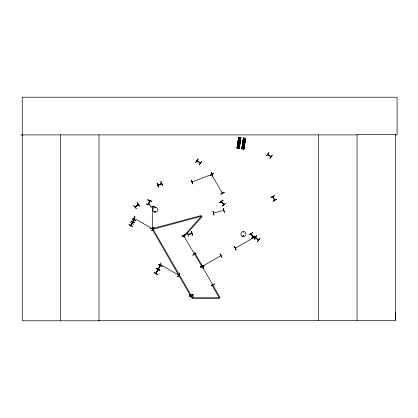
<?xml version="1.0" encoding="UTF-8"?>
<svg xmlns="http://www.w3.org/2000/svg" width="418" height="418" viewBox="0 0 418 418"><rect width="100%" height="100%" fill="white"/><g stroke="black" fill="none" stroke-linecap="round" stroke-linejoin="round"><path stroke-width="0.63" d="M395.146 134.904L397.1 134.904L397.1 97.216L22.248 97.216L22.248 320.784L99.045 320.784L98.993 320.345L395.433 320.345L395.491 312.262M134.11 218.285L134.512 218.306M152.706 228.86L152.304 228.839M131.884 223.358L132.083 223.008M132.469 222.256L132.668 221.953M157.994 185.143L158.506 185.106M148.369 204.386L149.707 200.718M149.722 200.755L148.489 204.465M196.998 160.799L200.326 162.994M152.654 228.322L152.648 227.878M213.462 213.049L223.599 210.338M154.906 211.498C155.574 212.887 155.783 210.541 154.968 211.419M155.021 211.529C155.757 212.553 155.245 210.547 155.115 211.769M243.569 232.016L243.161 232.126L243.522 231.917M243.077 235.956C243.793 235.135 243.475 236.766 243.119 236.018M237.058 147.962L238.694 137.266M237.147 147.977L238.798 137.282M238.908 137.297L237.272 147.993L238.955 137.308M237.445 148.019L239.039 137.318M237.795 147.429L239.331 137.365M237.852 148.071L238.453 148.165M238.652 148.197L239.467 142.528M239.707 141.274L240.146 138.123M238.735 148.207L240.371 137.512M238.756 148.212L240.407 137.517M238.903 148.233L240.35 138.797M238.986 148.249L240.616 137.553M239.033 148.254L240.669 137.559M239.138 148.27L240.794 137.579M239.248 148.285L240.878 137.59M241.771 148.735L243.401 138.039M241.876 148.751L243.506 138.055M241.98 148.766L243.616 138.071M242.032 148.771L243.652 138.076M242.106 148.782L243.746 138.092M242.257 148.808L243.872 138.107M242.278 148.813L243.913 138.118M242.56 147.564L244.049 138.139M242.56 148.845L243.166 148.939M243.36 148.965L244.175 143.296M244.415 142.047L244.849 138.891M245.079 138.285L243.464 148.98L245.115 138.29M243.574 149.001L244.483 143.343M244.676 142.083L245.246 138.311M243.704 149.017L244.556 143.353M244.76 142.099L245.329 138.321M243.741 149.027L245.376 138.332M243.866 149.043L245.46 138.342M243.955 149.059L245.591 138.363M202.359 266.209L202.777 266.125M220.626 255.873L220.845 255.534M235.433 248.193L235.658 247.853L235.344 248.198M235.689 248.015L235.381 248.177L253.867 237.502M270.885 156.823L267.771 154.32L270.859 156.771M268.121 154.655L267.875 154.2M267.792 154.394L271 156.656L270.519 156.541M258.632 239.937L258.334 239.66M188.027 234.535L191.721 233.239M202.589 267.551L203.409 266.977L202.834 266.156L202.014 266.731L202.589 267.551L202.693 266.966M202.73 266.741L202.834 266.156M152.507 227.878L152.669 228.238M223.473 204.533C225.077 205.625 217.344 196.58 223.63 204.757M161.254 183.638L161.62 183.465M130.86 225.056L130.688 225.427L130.85 225.103M133.661 220.192L133.859 219.889M150.323 205.055L146.504 203.89M148.745 203.618L149.445 201.434M192.52 181.919L192.108 182.086M192.473 181.788L192.061 181.929L212.025 174.28M155.789 273.288L157.764 269.866M157.899 269.971L155.909 273.393M194.401 253.909L183.575 235.475M222.329 193.189L211.712 174.714M211.832 174.646L212.051 174.933M222.538 193.147L222.183 192.855L222.528 193.168M212.574 284.465L212.772 284.762M252.963 237.142L251.03 233.751L253 237.152M272.813 197.019L272.813 196.617M274.433 199.814L274.783 199.987M274.798 200.055L272.808 196.653L274.631 200.17M130.693 225.333L133.99 219.993L132.01 223.478M158.27 268.905L160.261 265.54M131.1 220.809L134.565 222.799M130.829 225.459L132.772 222.078M132.485 226.446L128.911 224.649L132.48 226.457M133.682 224.382L130.181 222.454M151.729 230.684L153.704 227.209M151.875 230.767L153.834 227.282M159.154 266.026L161.155 262.567M160.569 264.411L160.131 264.385L160.549 264.442M179.855 273.362L177.702 276.732L179.871 273.372M177.728 276.747L179.703 273.273M157.445 274.548L154.096 272.358L157.455 274.532M156.097 268.899L159.566 270.874M160.052 270.033L156.567 268.084M158.594 264.578L162.163 266.381L158.621 264.526M156.316 272.62L157.466 270.634M158.814 268.293L159.958 266.308M160.381 265.608L158.406 269.072M212.893 284.695L212.668 284.313M272.667 196.685L274.647 200.112M253.162 237.126L251.239 233.714M242.759 148.735L243.062 148.364M235.271 248.078L235.6 247.869M195.833 162.309L198.163 159.065M200.285 162.91L197.056 160.841M201.497 161.463L199.12 164.671M199.287 164.791L201.617 161.547M243.072 235.679C242.957 237.22 244.311 235.287 243.166 235.642M266.553 155.82L268.873 152.56L266.579 155.836M269.741 158.323L272.186 155.167M269.876 158.432L272.348 155.292M256.521 235.825L254.212 239.091L256.662 235.935M254.17 239.054L256.642 235.914M258.455 240.026L255.513 237.455L255.79 237.675M257.373 241.578L259.844 238.438M259.986 238.547L257.352 241.562M202.255 267.4L202.641 266.94M202.787 266.768L203.169 266.308M135.108 206.8L138.379 204.642L135.265 207.041M138.327 204.611L135.16 206.988M137.93 204.648L138.013 204.924M152.654 228.28L152.513 227.92L152.513 228.322M135.923 206.555L137.741 205.154M155.172 207.469L155.339 207.871L155.23 207.469M137.245 202.798L139.487 206.111L137.261 202.787M135.317 206.617C134.612 207.558 138.724 203.519 137.971 204.841M136.294 208.519L133.713 205.463L136.252 208.551M219.837 202.641L222.977 200.165L219.821 202.62M219.722 202.474L222.987 200.18M219.805 202.599L223.076 200.3M221.692 201.931L221.55 201.45M192.128 181.903L192.484 181.934L192.196 182.07M224.294 192.369L220.741 194.213L224.304 192.384M181.809 236.274L185.252 234.258M181.882 236.405L185.357 234.435M183.721 235.809L183.716 235.407M194.187 253.585L194.229 253.961L194.224 253.611M201.304 264.594L202.505 266.538M220.067 253.757L222.068 257.216M200.311 267.039L203.864 265.195L200.306 267.024M200.389 267.165L203.832 265.148M220.5 255.738L220.767 255.56M220.568 255.858L220.882 255.675L202.416 266.36L202.673 266.026M253.449 237.586L253.831 237.523L253.501 237.737M203.367 268.011L201.445 265.169M236.128 249.974L234.273 246.427L236.144 249.964M255.032 239.054L252.994 235.616M212.736 284.757L212.558 284.475M211.127 285.76L214.669 283.911L211.111 285.74M274.443 195.629L270.89 197.458L274.459 195.655M276.46 199.12L272.996 201.11M273.1 201.288L276.559 199.292M252.728 232.523L249.374 234.697L252.806 232.654M251.385 238.182L254.86 236.207M161.536 183.486C150.752 188.858 169.311 180.142 158.072 185.284M158.913 185.022L160.982 184.04M161.583 183.486L158.03 185.127L158.166 185.362M191.345 180.163L192.62 183.957L191.319 180.174M211.257 172.357L212.793 176.051M211.936 174.165L211.565 174.29L211.983 174.296M243.072 148.369L242.795 148.28M134.46 218.483L134.147 218.306L152.638 228.98M160.193 264.422L178.564 275.054M202.046 267.097L202.605 266.893M202.819 266.815L203.378 266.611M188.131 234.665L191.899 233.437L188.157 234.66M214.006 215.045L212.961 211.189L213.979 215.051M258.491 240.021L255.403 237.596L258.517 240.078M238.051 147.962L238.14 147.544M150.584 206.889L154.576 206.696L150.584 206.941M154.582 228.531L150.584 228.359L153.437 228.521M150.584 228.39L154.582 228.364M20.9 135.061L22.248 135.056M22.248 134.904L357.066 134.904M238.631 138.368L240.606 138.671M243.339 139.137L245.314 139.44M238.521 139.095L240.496 139.393M243.229 139.863L245.204 140.166M238.354 140.176L240.329 140.479M243.067 140.95L245.042 141.253M238.208 141.143L240.183 141.441M242.915 141.911L244.891 142.214M238.041 142.224L240.016 142.528M242.748 142.998L244.723 143.301M237.33 146.885L239.305 147.183M242.043 147.653L244.018 147.956M236.954 147.146L239.587 147.549M241.667 147.92L244.295 148.322M236.943 147.23L239.577 147.632M241.651 147.998L244.284 148.4M238.082 147.507L238.396 147.554M211.895 175.058L211.733 174.75M183.758 235.82L183.596 235.512M202.014 266.731L202.599 266.836L202.166 266.397M202.824 266.872L203.409 266.977M147.758 199.976L151.562 201.199M146.457 204.026L150.261 205.248M152.544 228.975L152.314 228.818M134.215 218.186L134.528 218.363M132.281 218.755L135.657 220.908L132.208 218.886M131.017 220.95L134.491 222.925M178.376 274.736L178.685 274.898M178.308 274.856L178.622 275.039M156.494 268.21L159.953 270.211M154.085 272.384L157.529 274.407M202.798 266.924L203.258 267.311M221.613 201.497L223.839 204.7M137.104 202.908L139.534 206.079M252.869 235.689L254.891 239.138M219.92 253.841L221.942 257.289M201.34 264.573L202.479 266.548M202.072 266.292L212.752 284.726M160.862 181.694L162.539 185.32M157.137 183.418L158.809 187.045M211.445 172.284L212.929 175.994M202.469 266.188L202.673 266.747M202.751 266.961L202.955 267.52M191.219 231.415L192.531 235.193M188.643 236.51L187.217 232.779M152.654 206.973L152.513 228.28M395.433 320.345L395.433 134.471L357.066 134.471L357.066 320.345M318.694 134.904L318.694 320.784M98.988 134.904L98.988 320.784M60.62 134.904L60.62 320.784M238.673 141.77C239.399 143.395 239.848 140.432 238.673 141.77M243.38 142.538C244.107 144.163 244.561 141.206 243.38 142.538M238.647 137.261L237.022 147.956L239.295 148.296L240.92 137.595L238.647 137.261M239.164 137.339L237.529 148.035L239.2 137.344M243.365 138.034L241.719 148.724L244.002 149.064L245.638 138.368L243.354 138.029M147.81 199.82L151.546 201.241L147.81 199.82M134.941 216.378L133.159 219.962L134.941 216.378M134.403 219.241L130.416 226.148L134.444 219.262M190.436 294.319L189.924 295.15L189.098 294.319L189.746 295.374L189.077 296.43L189.903 295.583L190.739 296.43L190.08 295.359L190.739 294.319L190.436 294.319M193.027 294.319L192.515 295.15L191.69 294.319L192.337 295.374L191.669 296.43L192.494 295.583L193.33 296.43L192.672 295.359L193.33 294.319L193.027 294.319M198.043 158.976L195.875 162.341L198.027 158.965M201.398 216.284L183.33 236.546L183.91 237.063L201.978 216.801L201.194 215.536L152.789 228.505L152.993 229.257L201.398 216.284M201.857 265.932C200.718 271.078 207.093 265.19 201.857 265.932M225.422 203.639L222.261 206.095L225.406 203.613M213.394 173.496L210.05 175.691L213.384 173.48M196.052 252.958L192.719 255.168L196.052 252.958M152.674 228.578L152 228.965L191.951 298.159L192.62 297.768L219.257 297.768L219.925 297.381L212.469 284.465L211.795 284.851L219.257 297.768L219.257 298.546L192.62 298.546L192.62 297.768L152.674 228.578M194.788 252.838L194.119 253.23L201.575 266.146L202.249 265.754L194.788 252.838M254.828 236.16L251.479 238.349L254.828 236.16M157.184 183.392L158.678 187.107L157.178 183.397M161.014 181.626L162.498 185.341L161.014 181.626M191.402 231.353L192.479 235.209L191.402 231.353M223.395 208.394L224.335 212.276L223.395 208.394M154.017 211.921A2.529 2.529 0 0 0 157.805 209.731A2.529 2.529 0 0 0 154.017 207.542A2.529 2.529 0 0 0 154.017 211.921M242.1 236.243A2.492 2.492 0 0 0 245.841 234.085A2.492 2.492 0 0 0 242.1 231.927A2.492 2.492 0 0 0 242.1 236.243"/></g></svg>
